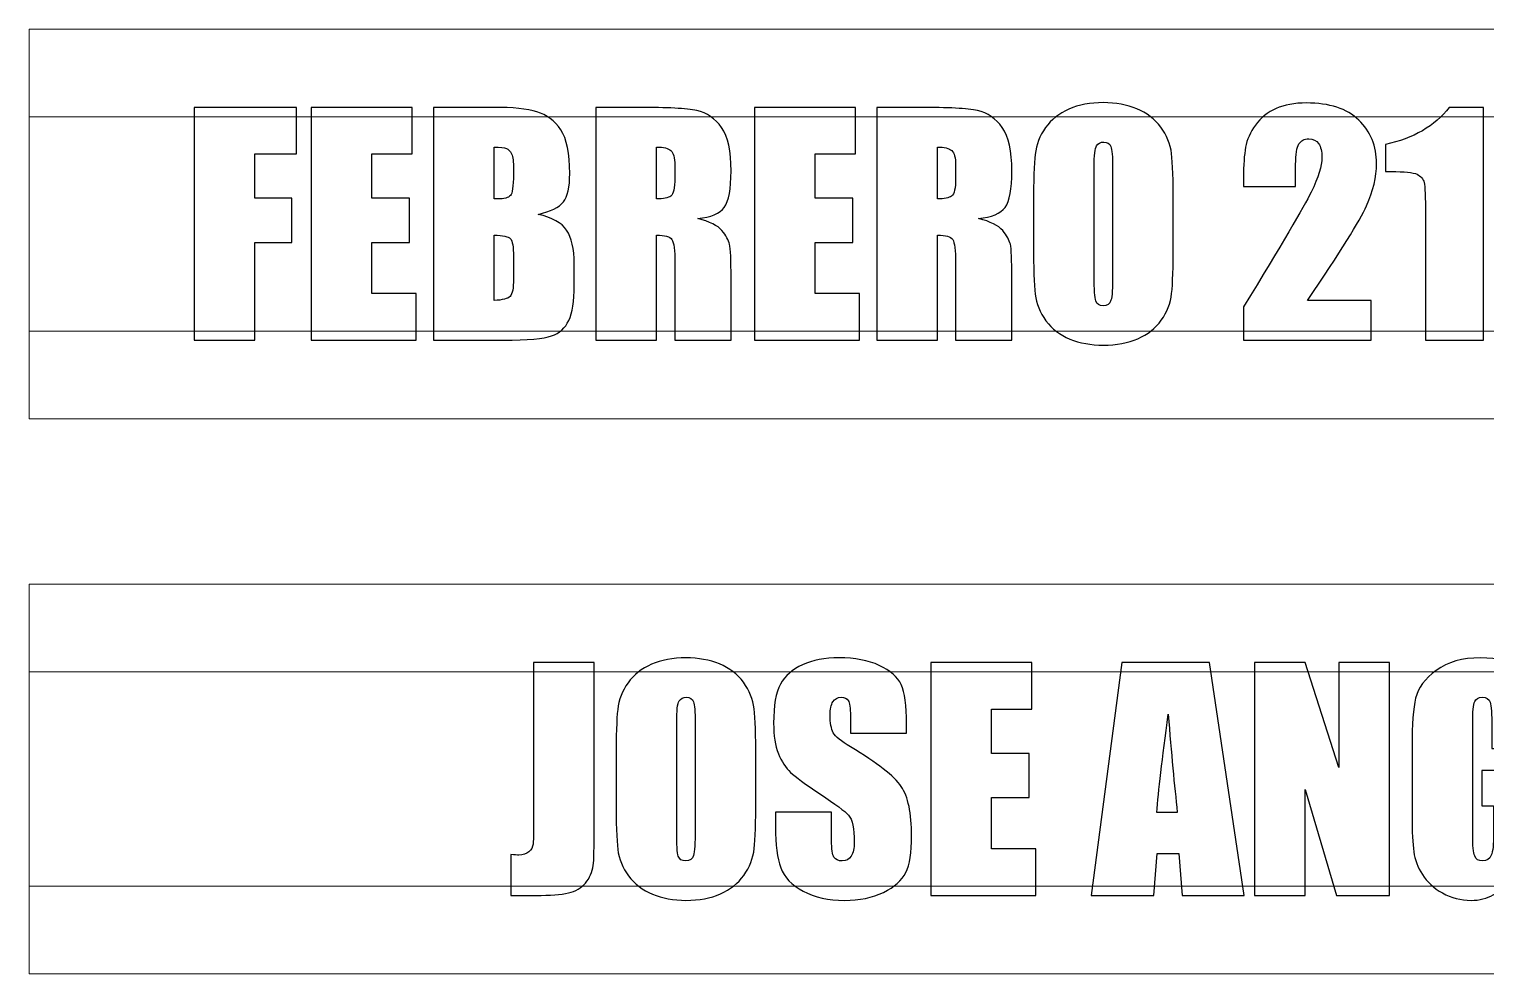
# Model space of a CAD drawing. Header units: millimetres. Extents: x -535 to 505, y -208 to 234.
# Drawn here: x 50.5 to 106.6, y 168.6 to 205 of the extents above; entities that cross this region are included whole.
import ezdxf

# ---------------------------------------------------------------- set-up
doc = ezdxf.new("R2010")
doc.units = ezdxf.units.MM
doc.header["$MEASUREMENT"] = 0
doc.layers.add('Capa 1', color=7, linetype='Continuous')

msp = doc.modelspace()

# ---------------------------------------------------------------- linework, layer by layer
at = {"layer": 'Capa 1', "color": 250, "lineweight": 20}
for points in [[(50.512, 190.0097), (50.512, 190.0097), (50.512, 205.0097), (50.512, 205.0097), (50.512, 205.0097), (50.512, 205.0097), (137.1891, 205.0097), (137.1891, 205.0097), (137.1891, 205.0097), (137.1891, 205.0097), (137.1891, 190.0097), (137.1891, 190.0097), (137.1891, 190.0097), (137.1891, 190.0097), (50.512, 190.0097), (50.512, 190.0097)], [(50.512, 193.3828), (50.512, 193.3828), (50.512, 201.6366), (50.512, 201.6366), (50.512, 201.6366), (50.512, 201.6366), (137.1891, 201.6366), (137.1891, 201.6366), (137.1891, 201.6366), (137.1891, 201.6366), (137.1891, 193.3828), (137.1891, 193.3828), (137.1891, 193.3828), (137.1891, 193.3828), (50.512, 193.3828), (50.512, 193.3828)], [(50.512, 168.6312), (50.512, 168.6312), (50.512, 183.6312), (50.512, 183.6312), (50.512, 183.6312), (50.512, 183.6312), (137.1891, 183.6312), (137.1891, 183.6312), (137.1891, 183.6312), (137.1891, 183.6312), (137.1891, 168.6312), (137.1891, 168.6312), (137.1891, 168.6312), (137.1891, 168.6312), (50.512, 168.6312), (50.512, 168.6312)], [(50.512, 172.0043), (50.512, 172.0043), (50.512, 180.2581), (50.512, 180.2581), (50.512, 180.2581), (50.512, 180.2581), (137.1891, 180.2581), (137.1891, 180.2581), (137.1891, 180.2581), (137.1891, 180.2581), (137.1891, 172.0043), (137.1891, 172.0043), (137.1891, 172.0043), (137.1891, 172.0043), (50.512, 172.0043), (50.512, 172.0043)]]:
    msp.add_open_spline(points, degree=3, knots=[0, 0, 0, 0, 0.2, 0.2, 0.2, 0.2, 0.4, 0.4, 0.4, 0.4, 0.6, 0.6, 0.6, 0.6, 1, 1, 1, 1], dxfattribs=at)
at = {"layer": 'Capa 1', "color": 250}
for points, knots in [([(56.8625, 201.9978), (56.8625, 201.9978), (60.8066, 201.9978), (60.8066, 201.9978), (60.8066, 201.9978), (60.8066, 201.9978), (60.8066, 200.207), (60.8066, 200.207), (60.8066, 200.207), (60.8066, 200.207), (59.1972, 200.207), (59.1972, 200.207), (59.1972, 200.207), (59.1972, 200.207), (59.1972, 198.4956), (59.1972, 198.4956), (59.1972, 198.4956), (59.1972, 198.4956), (60.6253, 198.4956), (60.6253, 198.4956), (60.6253, 198.4956), (60.6253, 198.4956), (60.6253, 196.7956), (60.6253, 196.7956), (60.6253, 196.7956), (60.6253, 196.7956), (59.1972, 196.7956), (59.1972, 196.7956), (59.1972, 196.7956), (59.1972, 196.7956), (59.1972, 193.0328), (59.1972, 193.0328), (59.1972, 193.0328), (59.1972, 193.0328), (56.8625, 193.0328), (56.8625, 193.0328), (56.8625, 193.0328), (56.8625, 193.0328), (56.8625, 201.9978), (56.8625, 201.9978)], [0, 0, 0, 0, 0.0909091, 0.0909091, 0.0909091, 0.0909091, 0.1818182, 0.1818182, 0.1818182, 0.1818182, 0.2727273, 0.2727273, 0.2727273, 0.2727273, 0.3636364, 0.3636364, 0.3636364, 0.3636364, 0.4545455, 0.4545455, 0.4545455, 0.4545455, 0.5454545, 0.5454545, 0.5454545, 0.5454545, 0.6363636, 0.6363636, 0.6363636, 0.6363636, 0.7272727, 0.7272727, 0.7272727, 0.7272727, 0.8181818, 0.8181818, 0.8181818, 0.8181818, 1, 1, 1, 1]), ([(61.3733, 201.9978), (61.3733, 201.9978), (65.2607, 201.9978), (65.2607, 201.9978), (65.2607, 201.9978), (65.2607, 201.9978), (65.2607, 200.207), (65.2607, 200.207), (65.2607, 200.207), (65.2607, 200.207), (63.708, 200.207), (63.708, 200.207), (63.708, 200.207), (63.708, 200.207), (63.708, 198.4956), (63.708, 198.4956), (63.708, 198.4956), (63.708, 198.4956), (65.1587, 198.4956), (65.1587, 198.4956), (65.1587, 198.4956), (65.1587, 198.4956), (65.1587, 196.7956), (65.1587, 196.7956), (65.1587, 196.7956), (65.1587, 196.7956), (63.708, 196.7956), (63.708, 196.7956), (63.708, 196.7956), (63.708, 196.7956), (63.708, 194.8235), (63.708, 194.8235), (63.708, 194.8235), (63.708, 194.8235), (65.4194, 194.8235), (65.4194, 194.8235), (65.4194, 194.8235), (65.4194, 194.8235), (65.4194, 193.0328), (65.4194, 193.0328), (65.4194, 193.0328), (65.4194, 193.0328), (61.3733, 193.0328), (61.3733, 193.0328), (61.3733, 193.0328), (61.3733, 193.0328), (61.3733, 201.9978), (61.3733, 201.9978)], [0, 0, 0, 0, 0.0769231, 0.0769231, 0.0769231, 0.0769231, 0.1538462, 0.1538462, 0.1538462, 0.1538462, 0.2307692, 0.2307692, 0.2307692, 0.2307692, 0.3076923, 0.3076923, 0.3076923, 0.3076923, 0.3846154, 0.3846154, 0.3846154, 0.3846154, 0.4615385, 0.4615385, 0.4615385, 0.4615385, 0.5384615, 0.5384615, 0.5384615, 0.5384615, 0.6153846, 0.6153846, 0.6153846, 0.6153846, 0.6923077, 0.6923077, 0.6923077, 0.6923077, 0.7692308, 0.7692308, 0.7692308, 0.7692308, 0.8461538, 0.8461538, 0.8461538, 0.8461538, 1, 1, 1, 1]), ([(66.0825, 201.9978), (66.0825, 201.9978), (68.4021, 201.9978), (68.4021, 201.9978), (68.4021, 201.9978), (69.135, 201.9978), (69.6904, 201.9411), (70.0682, 201.8259), (70.0682, 201.8259), (70.446, 201.7125), (70.7501, 201.4802), (70.9824, 201.1326), (70.9824, 201.1326), (71.2148, 200.7832), (71.33, 200.2221), (71.33, 199.4477), (71.33, 199.4477), (71.33, 198.9244), (71.2488, 198.5599), (71.0844, 198.354), (71.0844, 198.354), (70.9201, 198.1462), (70.5952, 197.9894), (70.1116, 197.878), (70.1116, 197.878), (70.6519, 197.7552), (71.0183, 197.5531), (71.211, 197.2716), (71.211, 197.2716), (71.4037, 196.9883), (71.5, 196.5557), (71.5, 195.9701), (71.5, 195.9701), (71.5, 195.9701), (71.5, 195.139), (71.5, 195.139), (71.5, 195.139), (71.5, 194.5326), (71.4301, 194.0849), (71.2922, 193.7922), (71.2922, 193.7922), (71.1543, 193.5013), (70.9352, 193.301), (70.633, 193.1934), (70.633, 193.1934), (70.3307, 193.0857), (69.7112, 193.0328), (68.7742, 193.0328), (68.7742, 193.0328), (68.7742, 193.0328), (66.0825, 193.0328), (66.0825, 193.0328), (66.0825, 193.0328), (66.0825, 193.0328), (66.0825, 201.9978), (66.0825, 201.9978)], [0, 0, 0, 0, 0.0666667, 0.0666667, 0.0666667, 0.0666667, 0.1333333, 0.1333333, 0.1333333, 0.1333333, 0.2, 0.2, 0.2, 0.2, 0.2666667, 0.2666667, 0.2666667, 0.2666667, 0.3333333, 0.3333333, 0.3333333, 0.3333333, 0.4, 0.4, 0.4, 0.4, 0.4666667, 0.4666667, 0.4666667, 0.4666667, 0.5333333, 0.5333333, 0.5333333, 0.5333333, 0.6, 0.6, 0.6, 0.6, 0.6666667, 0.6666667, 0.6666667, 0.6666667, 0.7333333, 0.7333333, 0.7333333, 0.7333333, 0.8, 0.8, 0.8, 0.8, 0.8666667, 0.8666667, 0.8666667, 0.8666667, 1, 1, 1, 1]), ([(72.3406, 201.9978), (72.3406, 201.9978), (73.9896, 201.9978), (73.9896, 201.9978), (73.9896, 201.9978), (75.089, 201.9978), (75.8333, 201.9562), (76.2224, 201.8712), (76.2224, 201.8712), (76.6115, 201.7862), (76.9288, 201.569), (77.1744, 201.2195), (77.1744, 201.2195), (77.42, 200.8719), (77.5428, 200.3147), (77.5428, 199.5516), (77.5428, 199.5516), (77.5428, 198.8545), (77.4559, 198.3861), (77.2821, 198.1462), (77.2821, 198.1462), (77.1102, 197.9063), (76.7683, 197.7627), (76.2583, 197.7155), (76.2583, 197.7155), (76.7192, 197.6003), (77.0308, 197.4473), (77.1895, 197.2546), (77.1895, 197.2546), (77.3482, 197.0638), (77.4464, 196.8863), (77.4842, 196.7257), (77.4842, 196.7257), (77.5239, 196.5651), (77.5428, 196.1231), (77.5428, 195.3997), (77.5428, 195.3997), (77.5428, 195.3997), (77.5428, 193.0328), (77.5428, 193.0328), (77.5428, 193.0328), (77.5428, 193.0328), (75.378, 193.0328), (75.378, 193.0328), (75.378, 193.0328), (75.378, 193.0328), (75.378, 196.0155), (75.378, 196.0155), (75.378, 196.0155), (75.378, 196.4952), (75.3402, 196.7918), (75.2647, 196.907), (75.2647, 196.907), (75.191, 197.0223), (74.9946, 197.0789), (74.6753, 197.0789), (74.6753, 197.0789), (74.6753, 197.0789), (74.6753, 193.0328), (74.6753, 193.0328), (74.6753, 193.0328), (74.6753, 193.0328), (72.3406, 193.0328), (72.3406, 193.0328), (72.3406, 193.0328), (72.3406, 193.0328), (72.3406, 201.9978), (72.3406, 201.9978)], [0, 0, 0, 0, 0.0555556, 0.0555556, 0.0555556, 0.0555556, 0.1111111, 0.1111111, 0.1111111, 0.1111111, 0.1666667, 0.1666667, 0.1666667, 0.1666667, 0.2222222, 0.2222222, 0.2222222, 0.2222222, 0.2777778, 0.2777778, 0.2777778, 0.2777778, 0.3333333, 0.3333333, 0.3333333, 0.3333333, 0.3888889, 0.3888889, 0.3888889, 0.3888889, 0.4444444, 0.4444444, 0.4444444, 0.4444444, 0.5, 0.5, 0.5, 0.5, 0.5555556, 0.5555556, 0.5555556, 0.5555556, 0.6111111, 0.6111111, 0.6111111, 0.6111111, 0.6666667, 0.6666667, 0.6666667, 0.6666667, 0.7222222, 0.7222222, 0.7222222, 0.7222222, 0.7777778, 0.7777778, 0.7777778, 0.7777778, 0.8333333, 0.8333333, 0.8333333, 0.8333333, 0.8888889, 0.8888889, 0.8888889, 0.8888889, 1, 1, 1, 1]), ([(78.4438, 201.9978), (78.4438, 201.9978), (82.3312, 201.9978), (82.3312, 201.9978), (82.3312, 201.9978), (82.3312, 201.9978), (82.3312, 200.207), (82.3312, 200.207), (82.3312, 200.207), (82.3312, 200.207), (80.7785, 200.207), (80.7785, 200.207), (80.7785, 200.207), (80.7785, 200.207), (80.7785, 198.4956), (80.7785, 198.4956), (80.7785, 198.4956), (80.7785, 198.4956), (82.2292, 198.4956), (82.2292, 198.4956), (82.2292, 198.4956), (82.2292, 198.4956), (82.2292, 196.7956), (82.2292, 196.7956), (82.2292, 196.7956), (82.2292, 196.7956), (80.7785, 196.7956), (80.7785, 196.7956), (80.7785, 196.7956), (80.7785, 196.7956), (80.7785, 194.8235), (80.7785, 194.8235), (80.7785, 194.8235), (80.7785, 194.8235), (82.4899, 194.8235), (82.4899, 194.8235), (82.4899, 194.8235), (82.4899, 194.8235), (82.4899, 193.0328), (82.4899, 193.0328), (82.4899, 193.0328), (82.4899, 193.0328), (78.4438, 193.0328), (78.4438, 193.0328), (78.4438, 193.0328), (78.4438, 193.0328), (78.4438, 201.9978), (78.4438, 201.9978)], [0, 0, 0, 0, 0.0769231, 0.0769231, 0.0769231, 0.0769231, 0.1538462, 0.1538462, 0.1538462, 0.1538462, 0.2307692, 0.2307692, 0.2307692, 0.2307692, 0.3076923, 0.3076923, 0.3076923, 0.3076923, 0.3846154, 0.3846154, 0.3846154, 0.3846154, 0.4615385, 0.4615385, 0.4615385, 0.4615385, 0.5384615, 0.5384615, 0.5384615, 0.5384615, 0.6153846, 0.6153846, 0.6153846, 0.6153846, 0.6923077, 0.6923077, 0.6923077, 0.6923077, 0.7692308, 0.7692308, 0.7692308, 0.7692308, 0.8461538, 0.8461538, 0.8461538, 0.8461538, 1, 1, 1, 1]), ([(83.153, 201.9978), (83.153, 201.9978), (84.802, 201.9978), (84.802, 201.9978), (84.802, 201.9978), (85.9014, 201.9978), (86.6457, 201.9562), (87.0348, 201.8712), (87.0348, 201.8712), (87.4239, 201.7862), (87.7412, 201.569), (87.9868, 201.2195), (87.9868, 201.2195), (88.2324, 200.8719), (88.3552, 200.3147), (88.3552, 199.5516), (88.3552, 199.5516), (88.3552, 198.8545), (88.2683, 198.3861), (88.0945, 198.1462), (88.0945, 198.1462), (87.9226, 197.9063), (87.5807, 197.7627), (87.0707, 197.7155), (87.0707, 197.7155), (87.5316, 197.6003), (87.8432, 197.4473), (88.0019, 197.2546), (88.0019, 197.2546), (88.1606, 197.0638), (88.2588, 196.8863), (88.2966, 196.7257), (88.2966, 196.7257), (88.3363, 196.5651), (88.3552, 196.1231), (88.3552, 195.3997), (88.3552, 195.3997), (88.3552, 195.3997), (88.3552, 193.0328), (88.3552, 193.0328), (88.3552, 193.0328), (88.3552, 193.0328), (86.1904, 193.0328), (86.1904, 193.0328), (86.1904, 193.0328), (86.1904, 193.0328), (86.1904, 196.0155), (86.1904, 196.0155), (86.1904, 196.0155), (86.1904, 196.4952), (86.1526, 196.7918), (86.0771, 196.907), (86.0771, 196.907), (86.0034, 197.0223), (85.807, 197.0789), (85.4877, 197.0789), (85.4877, 197.0789), (85.4877, 197.0789), (85.4877, 193.0328), (85.4877, 193.0328), (85.4877, 193.0328), (85.4877, 193.0328), (83.153, 193.0328), (83.153, 193.0328), (83.153, 193.0328), (83.153, 193.0328), (83.153, 201.9978), (83.153, 201.9978)], [0, 0, 0, 0, 0.0555556, 0.0555556, 0.0555556, 0.0555556, 0.1111111, 0.1111111, 0.1111111, 0.1111111, 0.1666667, 0.1666667, 0.1666667, 0.1666667, 0.2222222, 0.2222222, 0.2222222, 0.2222222, 0.2777778, 0.2777778, 0.2777778, 0.2777778, 0.3333333, 0.3333333, 0.3333333, 0.3333333, 0.3888889, 0.3888889, 0.3888889, 0.3888889, 0.4444444, 0.4444444, 0.4444444, 0.4444444, 0.5, 0.5, 0.5, 0.5, 0.5555556, 0.5555556, 0.5555556, 0.5555556, 0.6111111, 0.6111111, 0.6111111, 0.6111111, 0.6666667, 0.6666667, 0.6666667, 0.6666667, 0.7222222, 0.7222222, 0.7222222, 0.7222222, 0.7777778, 0.7777778, 0.7777778, 0.7777778, 0.8333333, 0.8333333, 0.8333333, 0.8333333, 0.8888889, 0.8888889, 0.8888889, 0.8888889, 1, 1, 1, 1]), ([(94.5717, 196.7427), (94.5717, 195.8417), (94.5509, 195.2051), (94.5075, 194.8311), (94.5075, 194.8311), (94.4659, 194.4552), (94.3337, 194.1133), (94.1108, 193.8035), (94.1108, 193.8035), (93.8879, 193.4937), (93.5857, 193.2557), (93.206, 193.0895), (93.206, 193.0895), (92.8263, 192.9232), (92.3843, 192.8401), (91.8799, 192.8401), (91.8799, 192.8401), (91.4001, 192.8401), (90.9713, 192.9195), (90.5898, 193.0762), (90.5898, 193.0762), (90.2082, 193.233), (89.9003, 193.4673), (89.6699, 193.7808), (89.6699, 193.7808), (89.4375, 194.0944), (89.2996, 194.4363), (89.2543, 194.8046), (89.2543, 194.8046), (89.2108, 195.1749), (89.1882, 195.8209), (89.1882, 196.7427), (89.1882, 196.7427), (89.1882, 196.7427), (89.1882, 198.2765), (89.1882, 198.2765), (89.1882, 198.2765), (89.1882, 199.1776), (89.209, 199.8141), (89.2524, 200.1881), (89.2524, 200.1881), (89.294, 200.564), (89.4262, 200.9059), (89.6491, 201.2157), (89.6491, 201.2157), (89.872, 201.5255), (90.1742, 201.7635), (90.5539, 201.9298), (90.5539, 201.9298), (90.9336, 202.096), (91.3756, 202.1791), (91.8799, 202.1791), (91.8799, 202.1791), (92.3597, 202.1791), (92.7885, 202.0998), (93.1701, 201.943), (93.1701, 201.943), (93.5517, 201.7862), (93.8596, 201.552), (94.09, 201.2384), (94.09, 201.2384), (94.3223, 200.9248), (94.4602, 200.5829), (94.5056, 200.2146), (94.5056, 200.2146), (94.549, 199.8444), (94.5717, 199.1983), (94.5717, 198.2765), (94.5717, 198.2765), (94.5717, 198.2765), (94.5717, 196.7427), (94.5717, 196.7427)], [0, 0, 0, 0, 0.0526316, 0.0526316, 0.0526316, 0.0526316, 0.1052632, 0.1052632, 0.1052632, 0.1052632, 0.1578947, 0.1578947, 0.1578947, 0.1578947, 0.2105263, 0.2105263, 0.2105263, 0.2105263, 0.2631579, 0.2631579, 0.2631579, 0.2631579, 0.3157895, 0.3157895, 0.3157895, 0.3157895, 0.3684211, 0.3684211, 0.3684211, 0.3684211, 0.4210526, 0.4210526, 0.4210526, 0.4210526, 0.4736842, 0.4736842, 0.4736842, 0.4736842, 0.5263158, 0.5263158, 0.5263158, 0.5263158, 0.5789474, 0.5789474, 0.5789474, 0.5789474, 0.6315789, 0.6315789, 0.6315789, 0.6315789, 0.6842105, 0.6842105, 0.6842105, 0.6842105, 0.7368421, 0.7368421, 0.7368421, 0.7368421, 0.7894737, 0.7894737, 0.7894737, 0.7894737, 0.8421053, 0.8421053, 0.8421053, 0.8421053, 0.8947368, 0.8947368, 0.8947368, 0.8947368, 1, 1, 1, 1]), ([(102.1955, 194.5628), (102.1955, 194.5628), (102.1955, 193.0328), (102.1955, 193.0328), (102.1955, 193.0328), (102.1955, 193.0328), (97.2767, 193.0328), (97.2767, 193.0328), (97.2767, 193.0328), (97.2767, 193.0328), (97.2805, 194.3135), (97.2805, 194.3135), (97.2805, 194.3135), (98.7387, 196.6955), (99.6058, 198.1689), (99.8815, 198.7355), (99.8815, 198.7355), (100.1573, 199.3022), (100.2952, 199.7442), (100.2952, 200.0597), (100.2952, 200.0597), (100.2952, 200.3034), (100.2518, 200.4847), (100.1687, 200.6056), (100.1687, 200.6056), (100.0855, 200.7246), (99.959, 200.7851), (99.789, 200.7851), (99.789, 200.7851), (99.619, 200.7851), (99.4905, 200.7189), (99.4074, 200.5867), (99.4074, 200.5867), (99.3243, 200.4545), (99.2827, 200.1919), (99.2827, 199.799), (99.2827, 199.799), (99.2827, 199.799), (99.2827, 198.949), (99.2827, 198.949), (99.2827, 198.949), (99.2827, 198.949), (97.2767, 198.949), (97.2767, 198.949), (97.2767, 198.949), (97.2767, 198.949), (97.2767, 199.2758), (97.2767, 199.2758), (97.2767, 199.2758), (97.2767, 199.7764), (97.3031, 200.173), (97.3541, 200.462), (97.3541, 200.462), (97.4051, 200.751), (97.5336, 201.0363), (97.7357, 201.3158), (97.7357, 201.3158), (97.9397, 201.5954), (98.2042, 201.8089), (98.5291, 201.9524), (98.5291, 201.9524), (98.8539, 202.096), (99.2431, 202.1678), (99.6964, 202.1678), (99.6964, 202.1678), (100.5861, 202.1678), (101.2586, 201.9468), (101.7157, 201.5066), (101.7157, 201.5066), (102.1709, 201.0646), (102.3995, 200.5074), (102.3995, 199.833), (102.3995, 199.833), (102.3995, 199.3192), (102.2711, 198.7771), (102.0142, 198.2047), (102.0142, 198.2047), (101.7573, 197.6324), (100.9998, 196.4197), (99.7436, 194.5628), (99.7436, 194.5628), (99.7436, 194.5628), (102.1955, 194.5628), (102.1955, 194.5628)], [0, 0, 0, 0, 0.0454545, 0.0454545, 0.0454545, 0.0454545, 0.0909091, 0.0909091, 0.0909091, 0.0909091, 0.1363636, 0.1363636, 0.1363636, 0.1363636, 0.1818182, 0.1818182, 0.1818182, 0.1818182, 0.2272727, 0.2272727, 0.2272727, 0.2272727, 0.2727273, 0.2727273, 0.2727273, 0.2727273, 0.3181818, 0.3181818, 0.3181818, 0.3181818, 0.3636364, 0.3636364, 0.3636364, 0.3636364, 0.4090909, 0.4090909, 0.4090909, 0.4090909, 0.4545455, 0.4545455, 0.4545455, 0.4545455, 0.5, 0.5, 0.5, 0.5, 0.5454545, 0.5454545, 0.5454545, 0.5454545, 0.5909091, 0.5909091, 0.5909091, 0.5909091, 0.6363636, 0.6363636, 0.6363636, 0.6363636, 0.6818182, 0.6818182, 0.6818182, 0.6818182, 0.7272727, 0.7272727, 0.7272727, 0.7272727, 0.7727273, 0.7727273, 0.7727273, 0.7727273, 0.8181818, 0.8181818, 0.8181818, 0.8181818, 0.8636364, 0.8636364, 0.8636364, 0.8636364, 0.9090909, 0.9090909, 0.9090909, 0.9090909, 1, 1, 1, 1]), ([(106.5136, 201.9978), (106.5136, 201.9978), (106.5136, 193.0328), (106.5136, 193.0328), (106.5136, 193.0328), (106.5136, 193.0328), (104.2809, 193.0328), (104.2809, 193.0328), (104.2809, 193.0328), (104.2809, 193.0328), (104.2809, 197.8458), (104.2809, 197.8458), (104.2809, 197.8458), (104.2809, 198.541), (104.2639, 198.9603), (104.2318, 199.1001), (104.2318, 199.1001), (104.1978, 199.2399), (104.1071, 199.3476), (103.9579, 199.4193), (103.9579, 199.4193), (103.8086, 199.4911), (103.4762, 199.527), (102.9605, 199.527), (102.9605, 199.527), (102.9605, 199.527), (102.7395, 199.527), (102.7395, 199.527), (102.7395, 199.527), (102.7395, 199.527), (102.7395, 200.5678), (102.7395, 200.5678), (102.7395, 200.5678), (103.82, 200.7983), (104.6398, 201.2762), (105.1989, 201.9978), (105.1989, 201.9978), (105.1989, 201.9978), (106.5136, 201.9978), (106.5136, 201.9978)], [0, 0, 0, 0, 0.0909091, 0.0909091, 0.0909091, 0.0909091, 0.1818182, 0.1818182, 0.1818182, 0.1818182, 0.2727273, 0.2727273, 0.2727273, 0.2727273, 0.3636364, 0.3636364, 0.3636364, 0.3636364, 0.4545455, 0.4545455, 0.4545455, 0.4545455, 0.5454545, 0.5454545, 0.5454545, 0.5454545, 0.6363636, 0.6363636, 0.6363636, 0.6363636, 0.7272727, 0.7272727, 0.7272727, 0.7272727, 0.8181818, 0.8181818, 0.8181818, 0.8181818, 1, 1, 1, 1]), ([(68.4172, 200.4677), (68.4172, 200.4677), (68.4172, 198.473), (68.4172, 198.473), (68.4172, 198.473), (68.5154, 198.4768), (68.591, 198.4786), (68.6458, 198.4786), (68.6458, 198.4786), (68.8687, 198.4786), (69.0122, 198.5353), (69.0727, 198.6468), (69.0727, 198.6468), (69.135, 198.7601), (69.1652, 199.0831), (69.1652, 199.6139), (69.1652, 199.6139), (69.1652, 199.8954), (69.1407, 200.0918), (69.0897, 200.2051), (69.0897, 200.2051), (69.0387, 200.3166), (68.9726, 200.3884), (68.8914, 200.4186), (68.8914, 200.4186), (68.8101, 200.4469), (68.6515, 200.4639), (68.4172, 200.4677)], [0, 0, 0, 0, 0.125, 0.125, 0.125, 0.125, 0.25, 0.25, 0.25, 0.25, 0.375, 0.375, 0.375, 0.375, 0.5, 0.5, 0.5, 0.5, 0.625, 0.625, 0.625, 0.625, 0.75, 0.75, 0.75, 0.75, 1, 1, 1, 1]), ([(74.6753, 200.4677), (74.6753, 200.4677), (74.6753, 198.473), (74.6753, 198.473), (74.6753, 198.473), (74.936, 198.473), (75.1173, 198.5089), (75.2212, 198.5806), (75.2212, 198.5806), (75.3251, 198.6524), (75.378, 198.8867), (75.378, 199.2814), (75.378, 199.2814), (75.378, 199.2814), (75.378, 199.7745), (75.378, 199.7745), (75.378, 199.7745), (75.378, 200.0597), (75.327, 200.2467), (75.2269, 200.3355), (75.2269, 200.3355), (75.1268, 200.4243), (74.9417, 200.4677), (74.6753, 200.4677)], [0, 0, 0, 0, 0.1428571, 0.1428571, 0.1428571, 0.1428571, 0.2857143, 0.2857143, 0.2857143, 0.2857143, 0.4285714, 0.4285714, 0.4285714, 0.4285714, 0.5714286, 0.5714286, 0.5714286, 0.5714286, 0.7142857, 0.7142857, 0.7142857, 0.7142857, 1, 1, 1, 1]), ([(85.4877, 200.4677), (85.4877, 200.4677), (85.4877, 198.473), (85.4877, 198.473), (85.4877, 198.473), (85.7484, 198.473), (85.9297, 198.5089), (86.0336, 198.5806), (86.0336, 198.5806), (86.1375, 198.6524), (86.1904, 198.8867), (86.1904, 199.2814), (86.1904, 199.2814), (86.1904, 199.2814), (86.1904, 199.7745), (86.1904, 199.7745), (86.1904, 199.7745), (86.1904, 200.0597), (86.1394, 200.2467), (86.0393, 200.3355), (86.0393, 200.3355), (85.9392, 200.4243), (85.7541, 200.4677), (85.4877, 200.4677)], [0, 0, 0, 0, 0.1428571, 0.1428571, 0.1428571, 0.1428571, 0.2857143, 0.2857143, 0.2857143, 0.2857143, 0.4285714, 0.4285714, 0.4285714, 0.4285714, 0.5714286, 0.5714286, 0.5714286, 0.5714286, 0.7142857, 0.7142857, 0.7142857, 0.7142857, 1, 1, 1, 1]), ([(92.2369, 199.6876), (92.2369, 200.1031), (92.2143, 200.3695), (92.1689, 200.4866), (92.1689, 200.4866), (92.1236, 200.6018), (92.031, 200.6604), (91.8913, 200.6604), (91.8913, 200.6604), (91.7723, 200.6604), (91.6816, 200.6132), (91.6174, 200.5187), (91.6174, 200.5187), (91.555, 200.4262), (91.5229, 200.1485), (91.5229, 199.6876), (91.5229, 199.6876), (91.5229, 199.6876), (91.5229, 195.5035), (91.5229, 195.5035), (91.5229, 195.5035), (91.5229, 194.9841), (91.5437, 194.663), (91.5853, 194.5421), (91.5853, 194.5421), (91.6268, 194.4193), (91.7232, 194.3588), (91.8743, 194.3588), (91.8743, 194.3588), (92.0292, 194.3588), (92.1293, 194.4287), (92.1727, 194.5685), (92.1727, 194.5685), (92.2162, 194.7083), (92.2369, 195.0426), (92.2369, 195.5697), (92.2369, 195.5697), (92.2369, 195.5697), (92.2369, 199.6876), (92.2369, 199.6876)], [0, 0, 0, 0, 0.0909091, 0.0909091, 0.0909091, 0.0909091, 0.1818182, 0.1818182, 0.1818182, 0.1818182, 0.2727273, 0.2727273, 0.2727273, 0.2727273, 0.3636364, 0.3636364, 0.3636364, 0.3636364, 0.4545455, 0.4545455, 0.4545455, 0.4545455, 0.5454545, 0.5454545, 0.5454545, 0.5454545, 0.6363636, 0.6363636, 0.6363636, 0.6363636, 0.7272727, 0.7272727, 0.7272727, 0.7272727, 0.8181818, 0.8181818, 0.8181818, 0.8181818, 1, 1, 1, 1]), ([(68.4172, 197.0789), (68.4172, 197.0789), (68.4172, 194.5628), (68.4172, 194.5628), (68.4172, 194.5628), (68.7383, 194.5742), (68.9442, 194.6252), (69.033, 194.7177), (69.033, 194.7177), (69.1218, 194.8103), (69.1652, 195.0389), (69.1652, 195.4015), (69.1652, 195.4015), (69.1652, 195.4015), (69.1652, 196.2402), (69.1652, 196.2402), (69.1652, 196.2402), (69.1652, 196.6256), (69.1256, 196.8579), (69.0462, 196.941), (69.0462, 196.941), (68.9669, 197.0223), (68.7572, 197.0676), (68.4172, 197.0789)], [0, 0, 0, 0, 0.1428571, 0.1428571, 0.1428571, 0.1428571, 0.2857143, 0.2857143, 0.2857143, 0.2857143, 0.4285714, 0.4285714, 0.4285714, 0.4285714, 0.5714286, 0.5714286, 0.5714286, 0.5714286, 0.7142857, 0.7142857, 0.7142857, 0.7142857, 1, 1, 1, 1]), ([(78.4968, 175.3642), (78.4968, 174.4632), (78.476, 173.8266), (78.4326, 173.4526), (78.4326, 173.4526), (78.391, 173.0767), (78.2588, 172.7348), (78.0359, 172.425), (78.0359, 172.425), (77.813, 172.1152), (77.5108, 171.8772), (77.1311, 171.711), (77.1311, 171.711), (76.7514, 171.5447), (76.3094, 171.4616), (75.805, 171.4616), (75.805, 171.4616), (75.3252, 171.4616), (74.8964, 171.541), (74.5149, 171.6977), (74.5149, 171.6977), (74.1333, 171.8545), (73.8254, 172.0888), (73.595, 172.4023), (73.595, 172.4023), (73.3626, 172.7159), (73.2247, 173.0578), (73.1794, 173.4261), (73.1794, 173.4261), (73.1359, 173.7964), (73.1133, 174.4424), (73.1133, 175.3642), (73.1133, 175.3642), (73.1133, 175.3642), (73.1133, 176.898), (73.1133, 176.898), (73.1133, 176.898), (73.1133, 177.7991), (73.1341, 178.4356), (73.1775, 178.8096), (73.1775, 178.8096), (73.2191, 179.1855), (73.3513, 179.5274), (73.5742, 179.8372), (73.5742, 179.8372), (73.7971, 180.147), (74.0993, 180.385), (74.479, 180.5513), (74.479, 180.5513), (74.8587, 180.7175), (75.3007, 180.8006), (75.805, 180.8006), (75.805, 180.8006), (76.2848, 180.8006), (76.7136, 180.7213), (77.0952, 180.5645), (77.0952, 180.5645), (77.4768, 180.4077), (77.7847, 180.1735), (78.0151, 179.8599), (78.0151, 179.8599), (78.2474, 179.5463), (78.3853, 179.2044), (78.4307, 178.8361), (78.4307, 178.8361), (78.4741, 178.4659), (78.4968, 177.8198), (78.4968, 176.898), (78.4968, 176.898), (78.4968, 176.898), (78.4968, 175.3642), (78.4968, 175.3642)], [0, 0, 0, 0, 0.0526316, 0.0526316, 0.0526316, 0.0526316, 0.1052632, 0.1052632, 0.1052632, 0.1052632, 0.1578947, 0.1578947, 0.1578947, 0.1578947, 0.2105263, 0.2105263, 0.2105263, 0.2105263, 0.2631579, 0.2631579, 0.2631579, 0.2631579, 0.3157895, 0.3157895, 0.3157895, 0.3157895, 0.3684211, 0.3684211, 0.3684211, 0.3684211, 0.4210526, 0.4210526, 0.4210526, 0.4210526, 0.4736842, 0.4736842, 0.4736842, 0.4736842, 0.5263158, 0.5263158, 0.5263158, 0.5263158, 0.5789474, 0.5789474, 0.5789474, 0.5789474, 0.6315789, 0.6315789, 0.6315789, 0.6315789, 0.6842105, 0.6842105, 0.6842105, 0.6842105, 0.7368421, 0.7368421, 0.7368421, 0.7368421, 0.7894737, 0.7894737, 0.7894737, 0.7894737, 0.8421053, 0.8421053, 0.8421053, 0.8421053, 0.8947368, 0.8947368, 0.8947368, 0.8947368, 1, 1, 1, 1]), ([(84.3034, 177.8992), (84.3034, 177.8992), (82.1387, 177.8992), (82.1387, 177.8992), (82.1387, 177.8992), (82.1387, 177.8992), (82.1387, 178.5622), (82.1387, 178.5622), (82.1387, 178.5622), (82.1387, 178.872), (82.1104, 179.0703), (82.0556, 179.1553), (82.0556, 179.1553), (82.0008, 179.2403), (81.9101, 179.2819), (81.7817, 179.2819), (81.7817, 179.2819), (81.6419, 179.2819), (81.5361, 179.2252), (81.4643, 179.11), (81.4643, 179.11), (81.3926, 178.9966), (81.3567, 178.8248), (81.3567, 178.5924), (81.3567, 178.5924), (81.3567, 178.294), (81.3982, 178.0692), (81.4795, 177.9181), (81.4795, 177.9181), (81.5588, 177.7688), (81.7779, 177.5856), (82.1387, 177.3703), (82.1387, 177.3703), (83.172, 176.7526), (83.8236, 176.2444), (84.0919, 175.8497), (84.0919, 175.8497), (84.362, 175.4549), (84.4961, 174.8183), (84.4961, 173.9418), (84.4961, 173.9418), (84.4961, 173.3034), (84.4206, 172.833), (84.2713, 172.5289), (84.2713, 172.5289), (84.1221, 172.2267), (83.835, 171.9735), (83.4062, 171.7695), (83.4062, 171.7695), (82.9793, 171.5636), (82.4825, 171.4616), (81.9139, 171.4616), (81.9139, 171.4616), (81.2906, 171.4616), (80.7598, 171.5806), (80.3178, 171.8167), (80.3178, 171.8167), (79.8776, 172.0529), (79.5905, 172.3532), (79.4526, 172.7178), (79.4526, 172.7178), (79.3166, 173.0842), (79.2486, 173.6037), (79.2486, 174.2743), (79.2486, 174.2743), (79.2486, 174.2743), (79.2486, 174.8617), (79.2486, 174.8617), (79.2486, 174.8617), (79.2486, 174.8617), (81.4133, 174.8617), (81.4133, 174.8617), (81.4133, 174.8617), (81.4133, 174.8617), (81.4133, 173.7718), (81.4133, 173.7718), (81.4133, 173.7718), (81.4133, 173.4356), (81.4436, 173.2202), (81.504, 173.1239), (81.504, 173.1239), (81.5645, 173.0276), (81.6721, 172.9803), (81.827, 172.9803), (81.827, 172.9803), (81.9819, 172.9803), (82.0971, 173.0408), (82.1727, 173.1636), (82.1727, 173.1636), (82.2483, 173.2845), (82.286, 173.4658), (82.286, 173.7038), (82.286, 173.7038), (82.286, 174.2308), (82.2143, 174.5765), (82.0707, 174.7371), (82.0707, 174.7371), (81.9215, 174.8995), (81.5588, 175.1715), (80.9808, 175.5531), (80.9808, 175.5531), (80.4028, 175.9365), (80.0212, 176.2161), (79.8323, 176.3899), (79.8323, 176.3899), (79.6453, 176.5637), (79.4885, 176.8036), (79.3657, 177.1096), (79.3657, 177.1096), (79.2429, 177.4156), (79.1806, 177.8066), (79.1806, 178.2826), (79.1806, 178.2826), (79.1806, 178.9683), (79.2675, 179.4708), (79.4432, 179.7881), (79.4432, 179.7881), (79.6188, 180.1055), (79.9003, 180.3529), (80.2913, 180.5324), (80.2913, 180.5324), (80.6823, 180.7118), (81.1527, 180.8006), (81.7061, 180.8006), (81.7061, 180.8006), (82.3106, 180.8006), (82.8244, 180.7024), (83.2513, 180.5078), (83.2513, 180.5078), (83.6763, 180.3114), (83.9578, 180.0658), (84.0957, 179.7673), (84.0957, 179.7673), (84.2336, 179.4708), (84.3034, 178.9664), (84.3034, 178.2543), (84.3034, 178.2543), (84.3034, 178.2543), (84.3034, 177.8992), (84.3034, 177.8992)], [0, 0, 0, 0, 0.0277778, 0.0277778, 0.0277778, 0.0277778, 0.0555556, 0.0555556, 0.0555556, 0.0555556, 0.0833333, 0.0833333, 0.0833333, 0.0833333, 0.1111111, 0.1111111, 0.1111111, 0.1111111, 0.1388889, 0.1388889, 0.1388889, 0.1388889, 0.1666667, 0.1666667, 0.1666667, 0.1666667, 0.1944444, 0.1944444, 0.1944444, 0.1944444, 0.2222222, 0.2222222, 0.2222222, 0.2222222, 0.25, 0.25, 0.25, 0.25, 0.2777778, 0.2777778, 0.2777778, 0.2777778, 0.3055556, 0.3055556, 0.3055556, 0.3055556, 0.3333333, 0.3333333, 0.3333333, 0.3333333, 0.3611111, 0.3611111, 0.3611111, 0.3611111, 0.3888889, 0.3888889, 0.3888889, 0.3888889, 0.4166667, 0.4166667, 0.4166667, 0.4166667, 0.4444444, 0.4444444, 0.4444444, 0.4444444, 0.4722222, 0.4722222, 0.4722222, 0.4722222, 0.5, 0.5, 0.5, 0.5, 0.5277778, 0.5277778, 0.5277778, 0.5277778, 0.5555556, 0.5555556, 0.5555556, 0.5555556, 0.5833333, 0.5833333, 0.5833333, 0.5833333, 0.6111111, 0.6111111, 0.6111111, 0.6111111, 0.6388889, 0.6388889, 0.6388889, 0.6388889, 0.6666667, 0.6666667, 0.6666667, 0.6666667, 0.6944444, 0.6944444, 0.6944444, 0.6944444, 0.7222222, 0.7222222, 0.7222222, 0.7222222, 0.75, 0.75, 0.75, 0.75, 0.7777778, 0.7777778, 0.7777778, 0.7777778, 0.8055556, 0.8055556, 0.8055556, 0.8055556, 0.8333333, 0.8333333, 0.8333333, 0.8333333, 0.8611111, 0.8611111, 0.8611111, 0.8611111, 0.8888889, 0.8888889, 0.8888889, 0.8888889, 0.9166667, 0.9166667, 0.9166667, 0.9166667, 0.9444444, 0.9444444, 0.9444444, 0.9444444, 1, 1, 1, 1]), ([(109.1734, 177.3098), (109.1734, 177.3098), (106.8386, 177.3098), (106.8386, 177.3098), (106.8386, 177.3098), (106.8386, 177.3098), (106.8386, 178.124), (106.8386, 178.124), (106.8386, 178.124), (106.8386, 178.6377), (106.8178, 178.9589), (106.7744, 179.0873), (106.7744, 179.0873), (106.7309, 179.2177), (106.627, 179.2819), (106.4646, 179.2819), (106.4646, 179.2819), (106.3248, 179.2819), (106.2285, 179.2271), (106.1775, 179.1157), (106.1775, 179.1157), (106.1265, 179.0061), (106.1019, 178.7209), (106.1019, 178.2637), (106.1019, 178.2637), (106.1019, 178.2637), (106.1019, 173.9645), (106.1019, 173.9645), (106.1019, 173.9645), (106.1019, 173.564), (106.1265, 173.2977), (106.1775, 173.1711), (106.1775, 173.1711), (106.2285, 173.0446), (106.3286, 172.9803), (106.4797, 172.9803), (106.4797, 172.9803), (106.6459, 172.9803), (106.7574, 173.0521), (106.8178, 173.1957), (106.8178, 173.1957), (106.8764, 173.3392), (106.9066, 173.6207), (106.9066, 174.0382), (106.9066, 174.0382), (106.9066, 174.0382), (106.9066, 175.0997), (106.9066, 175.0997), (106.9066, 175.0997), (106.9066, 175.0997), (106.4533, 175.0997), (106.4533, 175.0997), (106.4533, 175.0997), (106.4533, 175.0997), (106.4533, 176.4598), (106.4533, 176.4598), (106.4533, 176.4598), (106.4533, 176.4598), (109.1734, 176.4598), (109.1734, 176.4598), (109.1734, 176.4598), (109.1734, 176.4598), (109.1734, 171.6543), (109.1734, 171.6543), (109.1734, 171.6543), (109.1734, 171.6543), (107.7056, 171.6543), (107.7056, 171.6543), (107.7056, 171.6543), (107.7056, 171.6543), (107.4903, 172.2965), (107.4903, 172.2965), (107.4903, 172.2965), (107.3316, 172.0189), (107.1314, 171.8111), (106.8915, 171.6713), (106.8915, 171.6713), (106.6497, 171.5315), (106.3645, 171.4616), (106.0377, 171.4616), (106.0377, 171.4616), (105.6467, 171.4616), (105.2821, 171.5561), (104.9402, 171.7469), (104.9402, 171.7469), (104.6002, 171.9376), (104.3414, 172.1719), (104.1657, 172.4533), (104.1657, 172.4533), (103.9882, 172.7329), (103.8786, 173.0276), (103.8333, 173.3355), (103.8333, 173.3355), (103.7898, 173.6434), (103.7672, 174.1062), (103.7672, 174.722), (103.7672, 174.722), (103.7672, 174.722), (103.7672, 177.3854), (103.7672, 177.3854), (103.7672, 177.3854), (103.7672, 178.2411), (103.8125, 178.8625), (103.9051, 179.2498), (103.9051, 179.2498), (103.9976, 179.6389), (104.2621, 179.994), (104.6984, 180.317), (104.6984, 180.317), (105.1348, 180.64), (105.6996, 180.8006), (106.3928, 180.8006), (106.3928, 180.8006), (107.0747, 180.8006), (107.6395, 180.6608), (108.0891, 180.3794), (108.0891, 180.3794), (108.5387, 180.0979), (108.8333, 179.7655), (108.9693, 179.3801), (108.9693, 179.3801), (109.1054, 178.9929), (109.1734, 178.4337), (109.1734, 177.6971), (109.1734, 177.6971), (109.1734, 177.6971), (109.1734, 177.3098), (109.1734, 177.3098)], [0, 0, 0, 0, 0.030303, 0.030303, 0.030303, 0.030303, 0.0606061, 0.0606061, 0.0606061, 0.0606061, 0.0909091, 0.0909091, 0.0909091, 0.0909091, 0.1212121, 0.1212121, 0.1212121, 0.1212121, 0.1515152, 0.1515152, 0.1515152, 0.1515152, 0.1818182, 0.1818182, 0.1818182, 0.1818182, 0.2121212, 0.2121212, 0.2121212, 0.2121212, 0.2424242, 0.2424242, 0.2424242, 0.2424242, 0.2727273, 0.2727273, 0.2727273, 0.2727273, 0.3030303, 0.3030303, 0.3030303, 0.3030303, 0.3333333, 0.3333333, 0.3333333, 0.3333333, 0.3636364, 0.3636364, 0.3636364, 0.3636364, 0.3939394, 0.3939394, 0.3939394, 0.3939394, 0.4242424, 0.4242424, 0.4242424, 0.4242424, 0.4545455, 0.4545455, 0.4545455, 0.4545455, 0.4848485, 0.4848485, 0.4848485, 0.4848485, 0.5151515, 0.5151515, 0.5151515, 0.5151515, 0.5454545, 0.5454545, 0.5454545, 0.5454545, 0.5757576, 0.5757576, 0.5757576, 0.5757576, 0.6060606, 0.6060606, 0.6060606, 0.6060606, 0.6363636, 0.6363636, 0.6363636, 0.6363636, 0.6666667, 0.6666667, 0.6666667, 0.6666667, 0.6969697, 0.6969697, 0.6969697, 0.6969697, 0.7272727, 0.7272727, 0.7272727, 0.7272727, 0.7575758, 0.7575758, 0.7575758, 0.7575758, 0.7878788, 0.7878788, 0.7878788, 0.7878788, 0.8181818, 0.8181818, 0.8181818, 0.8181818, 0.8484848, 0.8484848, 0.8484848, 0.8484848, 0.8787879, 0.8787879, 0.8787879, 0.8787879, 0.9090909, 0.9090909, 0.9090909, 0.9090909, 0.9393939, 0.9393939, 0.9393939, 0.9393939, 1, 1, 1, 1]), ([(72.2745, 180.6193), (72.2745, 180.6193), (72.2745, 174.6275), (72.2745, 174.6275), (72.2745, 174.6275), (72.2745, 173.7303), (72.2651, 173.1541), (72.2462, 172.8972), (72.2462, 172.8972), (72.2273, 172.6403), (72.1423, 172.4099), (71.9931, 172.2021), (71.9931, 172.2021), (71.842, 171.9962), (71.638, 171.8526), (71.383, 171.7733), (71.383, 171.7733), (71.1279, 171.694), (70.7426, 171.6543), (70.2288, 171.6543), (70.2288, 171.6543), (70.2288, 171.6543), (69.0671, 171.6543), (69.0671, 171.6543), (69.0671, 171.6543), (69.0671, 171.6543), (69.0671, 173.224), (69.0671, 173.224), (69.0671, 173.224), (69.205, 173.2127), (69.3051, 173.207), (69.3674, 173.207), (69.3674, 173.207), (69.5299, 173.207), (69.6602, 173.2467), (69.7547, 173.3279), (69.7547, 173.3279), (69.8491, 173.4091), (69.9039, 173.5092), (69.9171, 173.6283), (69.9171, 173.6283), (69.9322, 173.7454), (69.9398, 173.9739), (69.9398, 174.3139), (69.9398, 174.3139), (69.9398, 174.3139), (69.9398, 180.6193), (69.9398, 180.6193), (69.9398, 180.6193), (69.9398, 180.6193), (72.2745, 180.6193), (72.2745, 180.6193)], [0, 0, 0, 0, 0.0714286, 0.0714286, 0.0714286, 0.0714286, 0.1428571, 0.1428571, 0.1428571, 0.1428571, 0.2142857, 0.2142857, 0.2142857, 0.2142857, 0.2857143, 0.2857143, 0.2857143, 0.2857143, 0.3571429, 0.3571429, 0.3571429, 0.3571429, 0.4285714, 0.4285714, 0.4285714, 0.4285714, 0.5, 0.5, 0.5, 0.5, 0.5714286, 0.5714286, 0.5714286, 0.5714286, 0.6428571, 0.6428571, 0.6428571, 0.6428571, 0.7142857, 0.7142857, 0.7142857, 0.7142857, 0.7857143, 0.7857143, 0.7857143, 0.7857143, 0.8571429, 0.8571429, 0.8571429, 0.8571429, 1, 1, 1, 1]), ([(85.2347, 180.6193), (85.2347, 180.6193), (89.1221, 180.6193), (89.1221, 180.6193), (89.1221, 180.6193), (89.1221, 180.6193), (89.1221, 178.8285), (89.1221, 178.8285), (89.1221, 178.8285), (89.1221, 178.8285), (87.5694, 178.8285), (87.5694, 178.8285), (87.5694, 178.8285), (87.5694, 178.8285), (87.5694, 177.1171), (87.5694, 177.1171), (87.5694, 177.1171), (87.5694, 177.1171), (89.0201, 177.1171), (89.0201, 177.1171), (89.0201, 177.1171), (89.0201, 177.1171), (89.0201, 175.4171), (89.0201, 175.4171), (89.0201, 175.4171), (89.0201, 175.4171), (87.5694, 175.4171), (87.5694, 175.4171), (87.5694, 175.4171), (87.5694, 175.4171), (87.5694, 173.445), (87.5694, 173.445), (87.5694, 173.445), (87.5694, 173.445), (89.2808, 173.445), (89.2808, 173.445), (89.2808, 173.445), (89.2808, 173.445), (89.2808, 171.6543), (89.2808, 171.6543), (89.2808, 171.6543), (89.2808, 171.6543), (85.2347, 171.6543), (85.2347, 171.6543), (85.2347, 171.6543), (85.2347, 171.6543), (85.2347, 180.6193), (85.2347, 180.6193)], [0, 0, 0, 0, 0.0769231, 0.0769231, 0.0769231, 0.0769231, 0.1538462, 0.1538462, 0.1538462, 0.1538462, 0.2307692, 0.2307692, 0.2307692, 0.2307692, 0.3076923, 0.3076923, 0.3076923, 0.3076923, 0.3846154, 0.3846154, 0.3846154, 0.3846154, 0.4615385, 0.4615385, 0.4615385, 0.4615385, 0.5384615, 0.5384615, 0.5384615, 0.5384615, 0.6153846, 0.6153846, 0.6153846, 0.6153846, 0.6923077, 0.6923077, 0.6923077, 0.6923077, 0.7692308, 0.7692308, 0.7692308, 0.7692308, 0.8461538, 0.8461538, 0.8461538, 0.8461538, 1, 1, 1, 1]), ([(95.964, 180.6193), (95.964, 180.6193), (97.2976, 171.6543), (97.2976, 171.6543), (97.2976, 171.6543), (97.2976, 171.6543), (94.9156, 171.6543), (94.9156, 171.6543), (94.9156, 171.6543), (94.9156, 171.6543), (94.789, 173.2637), (94.789, 173.2637), (94.789, 173.2637), (94.789, 173.2637), (93.9484, 173.2637), (93.9484, 173.2637), (93.9484, 173.2637), (93.9484, 173.2637), (93.8219, 171.6543), (93.8219, 171.6543), (93.8219, 171.6543), (93.8219, 171.6543), (91.4097, 171.6543), (91.4097, 171.6543), (91.4097, 171.6543), (91.4097, 171.6543), (92.5922, 180.6193), (92.5922, 180.6193), (92.5922, 180.6193), (92.5922, 180.6193), (95.964, 180.6193), (95.964, 180.6193)], [0, 0, 0, 0, 0.1111111, 0.1111111, 0.1111111, 0.1111111, 0.2222222, 0.2222222, 0.2222222, 0.2222222, 0.3333333, 0.3333333, 0.3333333, 0.3333333, 0.4444444, 0.4444444, 0.4444444, 0.4444444, 0.5555556, 0.5555556, 0.5555556, 0.5555556, 0.6666667, 0.6666667, 0.6666667, 0.6666667, 0.7777778, 0.7777778, 0.7777778, 0.7777778, 1, 1, 1, 1]), ([(102.9002, 180.6193), (102.9002, 180.6193), (102.9002, 171.6543), (102.9002, 171.6543), (102.9002, 171.6543), (102.9002, 171.6543), (100.8601, 171.6543), (100.8601, 171.6543), (100.8601, 171.6543), (100.8601, 171.6543), (99.6474, 175.7307), (99.6474, 175.7307), (99.6474, 175.7307), (99.6474, 175.7307), (99.6474, 171.6543), (99.6474, 171.6543), (99.6474, 171.6543), (99.6474, 171.6543), (97.698, 171.6543), (97.698, 171.6543), (97.698, 171.6543), (97.698, 171.6543), (97.698, 180.6193), (97.698, 180.6193), (97.698, 180.6193), (97.698, 180.6193), (99.6474, 180.6193), (99.6474, 180.6193), (99.6474, 180.6193), (99.6474, 180.6193), (100.9508, 176.5826), (100.9508, 176.5826), (100.9508, 176.5826), (100.9508, 176.5826), (100.9508, 180.6193), (100.9508, 180.6193), (100.9508, 180.6193), (100.9508, 180.6193), (102.9002, 180.6193), (102.9002, 180.6193)], [0, 0, 0, 0, 0.0909091, 0.0909091, 0.0909091, 0.0909091, 0.1818182, 0.1818182, 0.1818182, 0.1818182, 0.2727273, 0.2727273, 0.2727273, 0.2727273, 0.3636364, 0.3636364, 0.3636364, 0.3636364, 0.4545455, 0.4545455, 0.4545455, 0.4545455, 0.5454545, 0.5454545, 0.5454545, 0.5454545, 0.6363636, 0.6363636, 0.6363636, 0.6363636, 0.7272727, 0.7272727, 0.7272727, 0.7272727, 0.8181818, 0.8181818, 0.8181818, 0.8181818, 1, 1, 1, 1]), ([(76.162, 178.3091), (76.162, 178.7246), (76.1394, 178.991), (76.094, 179.1081), (76.094, 179.1081), (76.0487, 179.2233), (75.9561, 179.2819), (75.8164, 179.2819), (75.8164, 179.2819), (75.6974, 179.2819), (75.6067, 179.2347), (75.5425, 179.1402), (75.5425, 179.1402), (75.4801, 179.0477), (75.448, 178.77), (75.448, 178.3091), (75.448, 178.3091), (75.448, 178.3091), (75.448, 174.125), (75.448, 174.125), (75.448, 174.125), (75.448, 173.6056), (75.4688, 173.2845), (75.5104, 173.1636), (75.5104, 173.1636), (75.5519, 173.0408), (75.6483, 172.9803), (75.7994, 172.9803), (75.7994, 172.9803), (75.9543, 172.9803), (76.0544, 173.0502), (76.0978, 173.19), (76.0978, 173.19), (76.1413, 173.3298), (76.162, 173.6641), (76.162, 174.1912), (76.162, 174.1912), (76.162, 174.1912), (76.162, 178.3091), (76.162, 178.3091)], [0, 0, 0, 0, 0.0909091, 0.0909091, 0.0909091, 0.0909091, 0.1818182, 0.1818182, 0.1818182, 0.1818182, 0.2727273, 0.2727273, 0.2727273, 0.2727273, 0.3636364, 0.3636364, 0.3636364, 0.3636364, 0.4545455, 0.4545455, 0.4545455, 0.4545455, 0.5454545, 0.5454545, 0.5454545, 0.5454545, 0.6363636, 0.6363636, 0.6363636, 0.6363636, 0.7272727, 0.7272727, 0.7272727, 0.7272727, 0.8181818, 0.8181818, 0.8181818, 0.8181818, 1, 1, 1, 1]), ([(94.7267, 174.8504), (94.6152, 175.8667), (94.4981, 177.1247), (94.3735, 178.6264), (94.3735, 178.6264), (94.143, 176.9037), (93.9976, 175.6457), (93.9352, 174.8504), (93.9352, 174.8504), (93.9352, 174.8504), (94.7267, 174.8504), (94.7267, 174.8504)], [0, 0, 0, 0, 0.25, 0.25, 0.25, 0.25, 0.5, 0.5, 0.5, 0.5, 1, 1, 1, 1])]:
    msp.add_open_spline(points, degree=3, knots=knots, dxfattribs=at)

doc.saveas('drawing.dxf')
